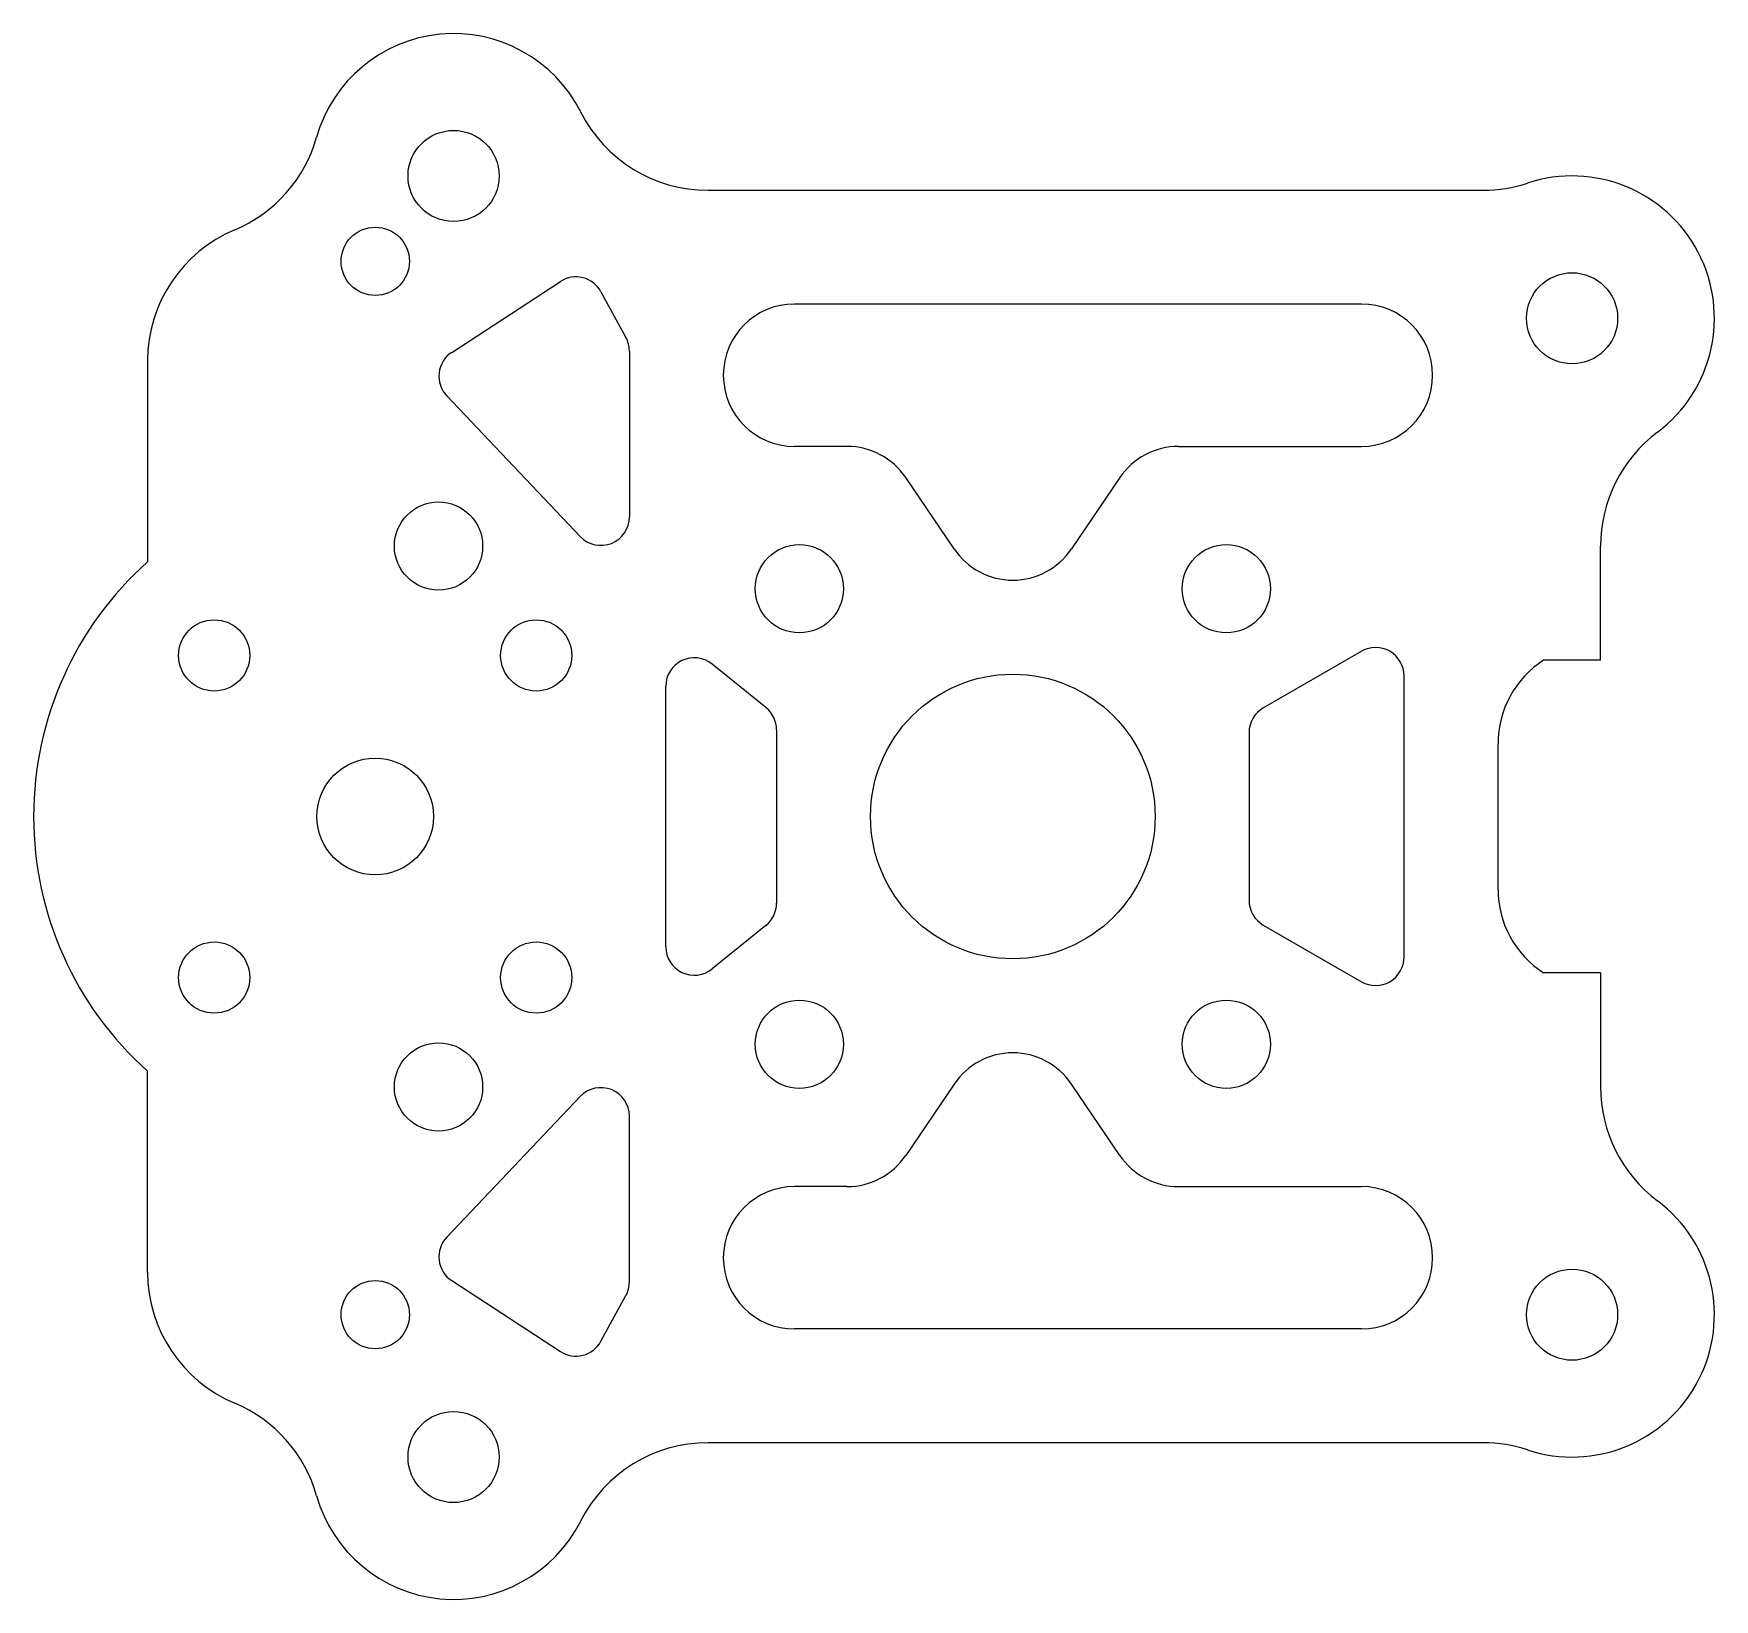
# Model space of a CAD drawing. Extents: x 10.6 to 69.6, y -17.5 to 37.5.
import ezdxf

# ---------------------------------------------------------------- set-up
doc = ezdxf.new("R2010")
doc.units = 0
doc.header["$MEASUREMENT"] = 0
doc.layers.add('VISIBLE', color=7, linetype='CONTINUOUS')

msp = doc.modelspace()

# ---------------------------------------------------------------- linework, layer by layer
at = {"layer": 'VISIBLE'}
for p, q in [((34.283, 32), (61.524, 32)), ((25.291, 26.304), (29.106, 28.792)), ((30.529, 28.434), (31.407, 26.83)), ((57.247, 28), (37.329, 28)), ((14.6, 26.014), (14.6, 18.944)), ((31.529, 26.35), (31.529, 20.523)), ((29.804, 19.834), (25.112, 24.778)), ((39.174, 23), (37.329, 23)), ((50.825, 23), (57.247, 23)), ((42.943, 19.397), (41.243, 21.903)), ((48.756, 21.903), (47.056, 19.397)), ((65.647, 15.494), (65.647, 19.5)), ((36.328, 13.823), (34.435, 15.353)), ((53.8, 13.812), (57.247, 15.802)), ((65.647, 15.494), (63.647, 15.494)), ((58.747, 5.064), (58.747, 14.936)), ((32.806, 5.425), (32.806, 14.575)), ((36.7, 13.046), (36.7, 6.954)), ((53.3, 12.946), (53.3, 7.054)), ((62.047, 7.446), (62.047, 12.554)), ((36.328, 6.177), (34.435, 4.647)), ((53.8, 6.188), (57.247, 4.198)), ((65.647, 4.506), (63.647, 4.506)), ((65.647, 4.506), (65.647, 0.5)), ((14.6, -6.014), (14.6, 1.056)), ((42.943, 0.603), (41.243, -1.903)), ((48.756, -1.903), (47.056, 0.603)), ((29.804, 0.166), (25.112, -4.778)), ((31.529, -6.35), (31.529, -0.523)), ((39.174, -3), (37.329, -3)), ((50.825, -3), (57.247, -3)), ((25.291, -6.304), (29.106, -8.792)), ((30.529, -8.434), (31.407, -6.83)), ((57.247, -8), (37.329, -8)), ((61.524, -12), (34.283, -12))]:
    msp.add_line(p, q, dxfattribs=at)
for centre, radius in [((25.353, 32.5), 1.6), ((22.603, 29.501), 1.2), ((64.647, 27.5), 1.6), ((24.825, 19.5), 1.55), ((37.5, 18), 1.55), ((52.5, 18), 1.55), ((16.943, 15.657), 1.25), ((28.256, 15.657), 1.25), ((45, 10), 5), ((22.6, 10), 2.05), ((16.943, 4.343), 1.25), ((28.256, 4.343), 1.25), ((37.5, 2), 1.55), ((52.5, 2), 1.55), ((24.825, 0.5), 1.55), ((64.647, -7.5), 1.6), ((22.603, -7.499), 1.2), ((25.353, -12.5), 1.6)]:
    msp.add_circle(centre, radius, dxfattribs=at)
for centre, radius, start, end in [((25.353, 32.5), 5, 26.74368, 164.21122), ((34.283, 37), 5, 206.74368, 270), ((15.73, 35.221), 5, 292.76618, 344.21122), ((64.647, 27.5), 5, 306.8699, 108.19487), ((61.524, 37), 5, 270, 288.19487), ((19.6, 26), 5, 112.76618, 179.84365), ((29.652, 27.955), 1, 28.66653, 123.11795), ((37.329, 25.5), 2.5, 90, 270), ((57.247, 25.5), 2.5, 270, 90), ((30.529, 26.35), 1, 0, 28.66653), ((25.838, 25.467), 1, 123.11795, 223.50044), ((70.647, 19.5), 5, 126.8699, 180), ((39.174, 20.5), 2.5, 34.14067, 90), ((50.825, 20.5), 2.5, 90, 145.85933), ((30.529, 20.523), 1, 223.50044, 0), ((22.6, 10), 12, 131.81031, 228.18969), ((45.012, 20.8), 2.5, 214.14067, 269.71703), ((44.987, 20.8), 2.5, 270.28297, 325.85933), ((33.806, 14.575), 1, 51.06922, 180), ((57.747, 14.936), 1, 0, 120), ((65.547, 12.554), 3.5, 122.87835, 180), ((35.7, 13.046), 1, 0, 51.06922), ((54.3, 12.946), 1, 120, 180), ((65.547, 7.446), 3.5, 180, 237.12165), ((35.7, 6.954), 1, 308.93078, 0), ((54.3, 7.054), 1, 180, 240), ((33.806, 5.425), 1, 180, 308.93078), ((57.747, 5.064), 1, 240, 0), ((45.012, -0.8), 2.5, 90.28297, 145.85933), ((44.987, -0.8), 2.5, 34.14067, 89.71703), ((30.529, -0.523), 1, 0, 136.49956), ((70.647, 0.5), 5, 180, 233.1301), ((39.174, -0.5), 2.5, 270, 325.85933), ((50.825, -0.5), 2.5, 214.14067, 270), ((37.329, -5.5), 2.5, 90, 270), ((57.247, -5.5), 2.5, 270, 90), ((64.647, -7.5), 5, 251.80513, 53.1301), ((25.838, -5.467), 1, 136.49956, 236.88205), ((19.6, -6), 5, 180.15635, 247.23382), ((30.529, -6.35), 1, 331.33347, 0), ((29.652, -7.955), 1, 236.88205, 331.33347), ((15.73, -15.221), 5, 15.78878, 67.23382), ((34.283, -17), 5, 90, 153.25632), ((61.524, -17), 5, 71.80513, 90), ((25.353, -12.5), 5, 195.78878, 333.25632)]:
    msp.add_arc(centre, radius, start, end, dxfattribs=at)

doc.saveas('drawing.dxf')
